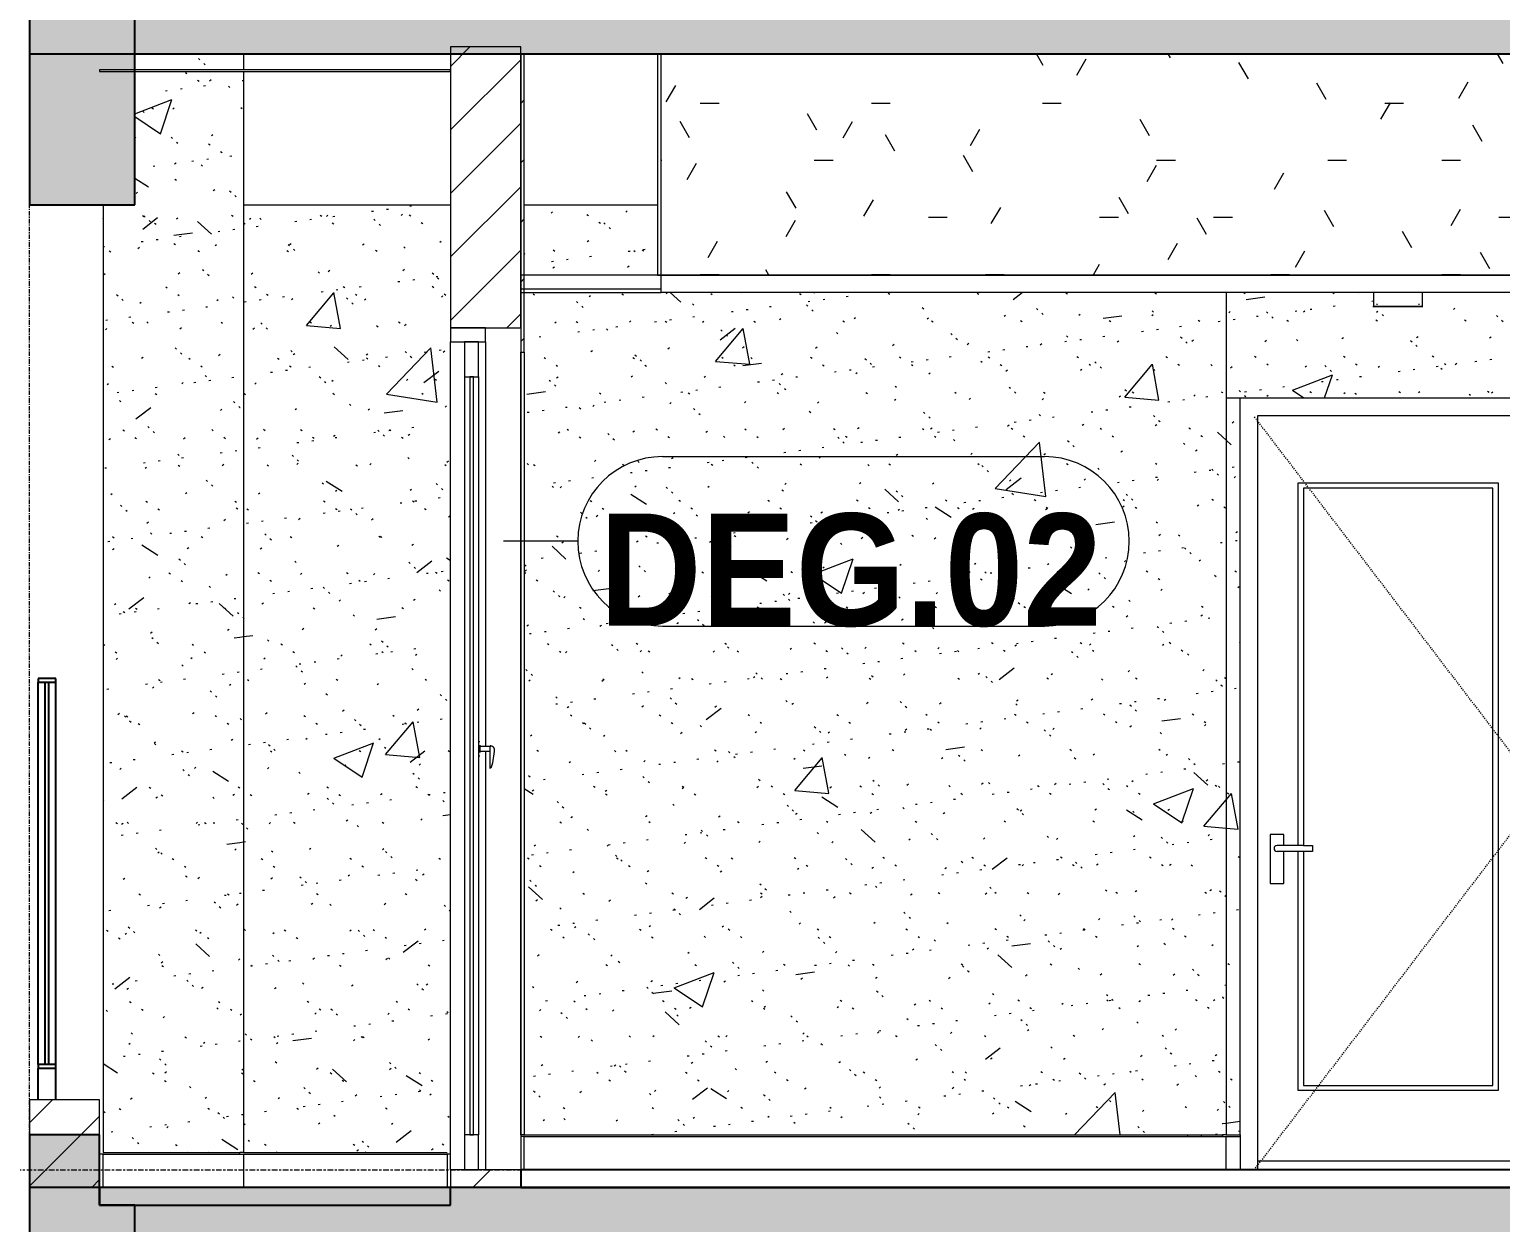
# Model space of a CAD drawing. Header units: millimetres. Extents: x 25061 to 259291, y -8723 to 35400.
# Drawn here: x 33653 to 37845, y 15650 to 19050 of the extents above; entities that cross this region are included whole.
import ezdxf

# ---------------------------------------------------------------- set-up
doc = ezdxf.new("R2010")
doc.units = ezdxf.units.MM
for name, pattern in [('Centre', [31.75, 6.35, -4.7625, 15.875, -4.7625]), ('Dash', [6.35, 3.175, -3.175]), ('Grid Line', [22.225, 12.7, -3.175, 3.175, -3.175])]:
    doc.linetypes.add(name, pattern=pattern)
for name, color, linetype, lineweight in [('0-1', 7, 'Continuous', 5), ('A-CLNG', 13, 'Continuous', 9), ('A-CLNG-1', 250, 'Continuous', 18), ('A-CLNG-2', 7, 'Continuous', 9), ('A-CLNG-PATT-2', 9, 'Continuous', 9), ('A-DETL-GENF-HDLN-1', 7, 'Dash', 9), ('A-DOOR', 31, 'Continuous', 9), ('A-DOOR-1', 7, 'Continuous', 9), ('A-DOOR-FRAM', 31, 'Continuous', 9), ('A-DOOR-GLAZ', 31, 'Continuous', 9), ('A-DOOR-IDEN', 31, 'Continuous', 9), ('A-FLOR-1', 10, 'Continuous', 25), ('A-FLOR-HRAL-1', 253, 'Continuous', 9), ('A-FLOR-LEVL-2', 51, 'Centre', 9), ('A-FLOR-PATT-1', 7, 'Continuous', 9), ('A-WALL', 113, 'Continuous', 9), ('A-WALL-1', 113, 'Continuous', 18), ('A-WALL-PATT-1', 7, 'Continuous', 9), ('A-WALL-PATT-2', 9, 'Continuous', 9), ('A-WALL-PATT-4', 111, 'Continuous', 9), ('E-LITE-EQPM', 33, 'Continuous', 9), ('E-LITE-EQPM-1', 7, 'Continuous', 9), ('I-WALL-1', 250, 'Continuous', 18), ('I-WALL-2', 7, 'Continuous', 9), ('S-BEAM-1', 12, 'Continuous', 5), ('S-BEAM-2', 10, 'Continuous', 25), ('S-BEAM-3', 7, 'Continuous', 9), ('S-COLS-1', 7, 'Continuous', 9), ('S-GRID-1', 1, 'Grid Line', 9)]:
    doc.layers.add(name, color=color, linetype=linetype, lineweight=lineweight)
doc.styles.add('Arial_B_1', font='arialbd.ttf', dxfattribs={"width": 0.9, "height": 320})
pattern_1 = [(50, (81080.3, 14125), (1165.978, -102.01), [121.92, -1341.12]), (355, (81080.3, 14125), (-225.554, 1222.763), [97.536, -1072.896]), (100.451, (81177.5, 14116.5), (940.433, 1120.746), [103.616, -1139.776]), (46.184, (81080.3, 14450.1), (1734.906, -269.074), [182.88, -2011.68]), (96.636, (81224.9, 14427.7), (1519.377, 1583.536), [155.424, -1709.665]), (351.184, (81080.3, 14450.1), (1519.39, 1583.52), [146.304, -1609.344]), (21, (81242.9, 14368.8), (970.332, -654.498), [121.92, -1341.12]), (326, (81242.9, 14368.8), (395.533, 1178.804), [97.536, -1072.896]), (71.451, (81323.7, 14314.3), (1365.87, 524.296), [103.616, -1139.776]), (37.5, (81080.3, 14125), (19.767, 541.1527), [53.645, -1006.246, 53.645, -1035.507, -1076.96]), (37.5, (81080.3, 14125), (19.767, 541.1527), [-2149.043, 53.645, -1023.315]), (7.5, (81080.3, 14125), (427.646, 641.156), [53.645, -567.334, 53.645, -981.862, -410.464]), (7.5, (81080.3, 14125), (427.646, 641.156), [-1656.486, 53.645, -356.819]), (327.5, (80717.8, 14125), (867.782, -36.665), [53.645, -352.755, 53.645, -1214.323, -1682.496]), (327.5, (80717.8, 14125), (867.782, -36.665), [-1674.368, 53.645, -1628.851]), (317.5, (80555.2, 14125), (948.028, 162.731), [53.645, -474.675, 53.645, -788.416, -1194.816]), (317.5, (80555.2, 14125), (948.028, 162.731), [-1370.38, 53.645, -1141.17])]
pattern_2 = [(37.5, (81080.3, 14125), (-5.1206, 156.61216), [5.364, -118.181, 5.364, -132.812, -132.08]), (37.5, (81080.3, 14125), (-5.1206, 156.61216), [-261.722, 5.364, -126.716]), (7.5, (81080.3, 14125), (143.847, 229.3842), [5.364, -61.285, 5.364, -105.989, -42.672]), (7.5, (81080.3, 14125), (143.847, 229.3842), [-178.003, 5.364, -37.308]), (327.5, (80980.33, 14125), (253.11758, 0.46008), [5.364, -35.276, 5.364, -140.94, -191.008]), (327.5, (80980.33, 14125), (253.11758, 0.46008), [-186.944, 5.364, -185.644]), (317.5, (80980.33, 14125), (244.3381, 71.3376), [5.364, -14.956, 5.364, -90.546, -109.728]), (317.5, (80980.33, 14125), (244.3381, 71.3376), [-116.23, 5.364, -104.364])]
pattern_3 = [(45, (81080.3, 14125), (-90.50967, 90.50967), [])]

# ---------------------------------------------------------------- blocks, each defined once
blk = doc.blocks.new('NCV_TKTC_KET CAU_rvt-1-TKCS_MẶT CẮT 1')
at = {"layer": 'A-FLOR-PATT-1'}
h = blk.add_hatch(color=256, dxfattribs=at)
h.paths.add_polyline_path([(127252.4, 18980), (127252.4, 19150), (118852.4, 19150), (118852.4, 18980), (126740, 18980)])
h.paths.add_polyline_path([(33652.6, 18980), (42052.6, 18980), (42052.6, 19150), (33652.6, 19150)])
h.paths.add_polyline_path([(114352.4, 18980), (114352.4, 19150), (105952.4, 19150), (105952.4, 18980), (113942, 18980)])
h.paths.add_polyline_path([(46552.6, 18980), (54952.6, 18980), (54952.6, 19150), (46552.6, 19150)])
h = blk.add_hatch(color=256, dxfattribs=at)
h.paths.add_polyline_path([(127252.4, 15580), (127252.4, 15750), (118852.4, 15750), (118852.4, 15580), (126740, 15580)])
h.paths.add_polyline_path([(33652.6, 15580), (42052.6, 15580), (42052.6, 15750), (33652.6, 15750)])
h.paths.add_polyline_path([(114352.4, 15580), (114352.4, 15750), (105952.4, 15750), (105952.4, 15580), (113942, 15580)])
h.paths.add_polyline_path([(46552.6, 15580), (54952.6, 15580), (54952.6, 15750), (46552.6, 15750)])
at = {"layer": 'S-BEAM-1'}
for points in [[(33952.6, 18550), (33952.6, 19100), (33652.6, 19100), (33652.6, 18550)], [(33852.6, 15700), (33852.6, 15900), (33652.6, 15900), (33652.6, 15700)], [(33952.6, 15150), (33952.6, 15700), (33652.6, 15700), (33652.6, 15150)]]:
    blk.add_hatch(color=256, dxfattribs=at).paths.add_polyline_path(points)
at = {"layer": 'A-FLOR-1'}
for p, q in [((33652.6, 19150), (33652.6, 18980)), ((33652.6, 18980), (42052.6, 18980)), ((42052.6, 15750), (33652.6, 15750)), ((33652.6, 15750), (33652.6, 15580))]:
    blk.add_line(p, q, dxfattribs=at)
at = {"layer": 'S-BEAM-2'}
for p, q in [((33652.6, 19100), (33652.6, 18550)), ((33952.6, 18550), (33952.6, 19100)), ((33652.6, 18550), (33952.6, 18550)), ((33852.6, 15900), (33652.6, 15900)), ((33652.6, 15900), (33652.6, 15700)), ((33852.6, 15700), (33852.6, 15900)), ((33652.6, 15700), (33652.6, 15150)), ((33952.6, 15700), (33852.6, 15700)), ((33952.6, 15150), (33952.6, 15700))]:
    blk.add_line(p, q, dxfattribs=at)
at = {"layer": 'S-BEAM-3'}
for p, q in [((34262.6, 18550), (34852.6, 18550)), ((35062.6, 18550), (35442.4, 18550))]:
    blk.add_line(p, q, dxfattribs=at)
at = {"layer": 'S-COLS-1'}
blk.add_line((34252.6, 15845), (34252.6, 15850), dxfattribs=at)
blk = doc.blocks.new('DOOR_CW_01 CANH MO-PANEL KINH - DIW_01-900x2200-CỬA GỖ VÂN LAMINATE-553393-TKCS_MẶT CẮT 1')
at = {"layer": 'A-DOOR-1'}
for p, q in [((37062.564287, 7800), (37172.564287, 7800)), ((36952.564287, 5700), (36952.564287, 5695)), ((36952.564287, 5700), (36952.564287, 5695)), ((36952.564287, 5700), (36952.564287, 5695)), ((36992.564287, 5695), (36992.564287, 5700)), ((37052.564287, 5695), (37052.564287, 5700)), ((37052.564287, 5695), (37052.564287, 5700)), ((37052.564287, 5700), (37052.564287, 5695))]:
    blk.add_line(p, q, dxfattribs=at)
blk = doc.blocks.new('LIC_09 - ĐÈN LED DOWNLIGHT ÂM TRẦN_ P_9W - 6000K - LIC_09 - ĐÈN LED DOWNLIGHT ÂM TRẦN_ P_9W_ ÁNH SÁNG TRẮNG 6000K-513702-TKCS_MẶT CẮT 1')
at = {"layer": 'E-LITE-EQPM-1'}
for p, q in [((37482.2, 8100), (37482.2, 8060)), ((37622.2, 8060), (37622.2, 8100)), ((37480.9, 8060), (37623.5, 8060)), ((37552.2, 8060), (37482.2, 8060)), ((37492.2, 8068), (37492.2, 8065)), ((37622.2, 8060), (37552.2, 8060)), ((37612.2, 8065), (37612.2, 8068))]:
    blk.add_line(p, q, dxfattribs=at)
blk = doc.blocks.new('DOOR_CW_01 CANH MO-PANEL KINH - DIG_01-900x2200-CỬA NHÔM KÍNH-901215-TKCS_MẶT CẮT 1')
at = {"layer": 'A-DETL-GENF-HDLN-1'}
for p, q in [((37962.6, 6673.5), (37142.6, 7747)), ((37142.6, 5600), (37962.6, 6673.5))]:
    blk.add_line(p, q, dxfattribs=at)
at = {"layer": 'A-DOOR-1'}
for p, q in [((37152.6, 5600), (37152.6, 7750)), ((37152.6, 7750), (37952.6, 7750)), ((37952.6, 7750), (37952.6, 5600)), ((37267.6, 6524.5), (37267.6, 7558)), ((37267.6, 7558), (37837.6, 7558)), ((37837.6, 7558), (37837.6, 5826)), ((37822.6, 7543), (37282.6, 7543)), ((37282.6, 7543), (37282.6, 6524.5)), ((37822.6, 5841), (37822.6, 7543)), ((37227.3, 6556), (37187.8, 6556)), ((37187.8, 6556), (37187.8, 6416)), ((37227.3, 6524.5), (37227.3, 6556)), ((37282.6, 6524.5), (37207.6, 6524.5)), ((37282.6, 6507.5), (37207.6, 6507.5)), ((37227.3, 6416), (37227.3, 6507.5)), ((37267.6, 5826), (37267.6, 6507.5)), ((37282.6, 6524.5), (37308.4, 6524.5)), ((37282.6, 6507.5), (37282.6, 5841)), ((37308.4, 6507.5), (37282.6, 6507.5)), ((37308.4, 6524.5), (37308.4, 6507.5)), ((37187.8, 6416), (37227.3, 6416)), ((37282.6, 5841), (37822.6, 5841)), ((37837.6, 5826), (37267.6, 5826)), ((37102.6, 5700), (37102.6, 5695)), ((38002.6, 5695), (38002.6, 5700)), ((37152.6, 5626), (37952.6, 5626))]:
    blk.add_line(p, q, dxfattribs=at)
for start, end in [(90, 180), (180, 270)]:
    blk.add_arc((37207.6, 6516), 8.5, start, end, dxfattribs=at)
blk = doc.blocks.new('Railing - Railing-951418-TKCS_MẶT CẮT 1')
at = {"layer": 'A-FLOR-HRAL-1'}
for p, q in [((33862.564287, 15845), (33852.564287, 15845)), ((33852.564287, 15845), (33852.564287, 15750)), ((33862.564287, 15750), (33862.564287, 15845)), ((33862.564287, 15845), (34262.564287, 15845)), ((34262.564287, 15845), (34842.564287, 15845)), ((34262.564287, 15845), (34262.564287, 15750)), ((34852.564287, 15845), (34842.564287, 15845)), ((34842.564287, 15845), (34842.564287, 15750)), ((33852.564287, 15750), (33862.564287, 15750))]:
    blk.add_line(p, q, dxfattribs=at)
blk = doc.blocks.new('Railing - Railing-V34-TKCS_MẶT CẮT 1')
at = {"layer": 'A-FLOR-HRAL-1'}
for p, q in [((37062.564287, 12495), (37102.564287, 12495)), ((37062.564287, 12400), (37062.564287, 12495)), ((37102.564287, 12495), (37102.564287, 12400))]:
    blk.add_line(p, q, dxfattribs=at)
blk = doc.blocks.new('Railing - Railing-V35-TKCS_MẶT CẮT 1')
at = {"layer": 'A-FLOR-HRAL-1'}
for p, q in [((35062.6, 12495), (35052.6, 12495)), ((35062.6, 12495), (37062.2, 12495)), ((35062.6, 12400), (35062.6, 12495)), ((37062.2, 12495), (37062.2, 12400))]:
    blk.add_line(p, q, dxfattribs=at)
blk = doc.blocks.new('CL_01-VÁCH DỰNG THẠCH CAO CĂN HỘ LOẠI 1-5A5 - CL_01-VÁCH DỰNG THẠCH CAO CĂN HỘ LOẠI 1A-5-V107-TKCS_MẶT CẮT 1')
at = {"layer": 'A-CLNG-PATT-2'}
h = blk.add_hatch(dxfattribs=at)
h.set_pattern_fill('FP_1', color=256, style=0, pattern_type=2)
h.set_pattern_definition([(0, (81080.3, 14125), (650.24, 162.56), [53.645, -434.035, 53.645, -434.035, -2600.96]), (0, (81080.3, 14125), (650.24, 162.56), [-975.36, 53.645, -921.715, 53.645, -434.035, -1137.92]), (0, (81080.3, 14125), (650.24, 162.56), [-2438.4, 53.645, -271.475, 53.645, -759.155]), (120, (81324.14, 14206.28), (-465.9011, 481.84436), [53.645, -434.035, 53.645, -3034.995]), (120, (81324.14, 14206.28), (-465.9011, 481.84436), [-541.325, -434.035, 53.645, -921.715, -1625.6]), (120, (81324.14, 14206.28), (-465.9011, 481.84436), [-1950.72, 53.645, -434.035, 53.645, -1084.275]), (120, (81324.14, 14206.28), (-465.9011, 481.84436), [-2492.045, -271.475, 53.645, -759.155]), (240, (81405.42, 14531.4), (-184.3389, -644.40436), [53.645, -434.035, 53.645, -3034.995]), (240, (81405.42, 14531.4), (-184.3389, -644.40436), [-541.325, -434.035, 53.645, -921.715, -1625.6]), (240, (81405.42, 14531.4), (-184.3389, -644.40436), [-1950.72, 53.645, -434.035, 53.645, -1084.275]), (240, (81405.42, 14531.4), (-184.3389, -644.40436), [-2492.045, -271.475, 53.645, -759.155])])
h.paths.add_polyline_path([(35452.4, 18350), (41052.6, 18350), (41052.6, 18980), (38252.6, 18980), (38252.6, 18550), (37952.6, 18550), (37952.6, 18980), (35452.4, 18980)])
at = {"layer": 'A-CLNG-1'}
for p, q in [((35452.4, 18980), (35442.4, 18980)), ((35442.4, 18980), (35442.4, 18350)), ((35452.4, 18350), (35452.4, 18980)), ((35442.4, 18350), (35452.4, 18350))]:
    blk.add_line(p, q, dxfattribs=at)
at = {"layer": 'A-CLNG-2'}
blk.add_line((41052.6, 18350), (35452.6, 18350), dxfattribs=at)
blk = doc.blocks.new('NCV_TKTC_TANG 5_rvt-1-TKCS_MẶT CẮT 1')
at = {"layer": 'A-WALL-PATT-1'}
h = blk.add_hatch(dxfattribs=at)
h.set_pattern_fill('FP_3', color=256, style=0, pattern_type=2)
h.set_pattern_definition([(45, (81080.3, 14125), (-84.8528, 84.8528), [])])
h.paths.add_polyline_path([(35062.6, 18130), (35062.6, 18980), (35052.6, 18980), (35052.6, 18130)])
at = {"layer": 'A-WALL-PATT-2'}
h = blk.add_hatch(dxfattribs=at)
h.set_pattern_fill('FP_4', color=256, style=0, pattern_type=2)
h.set_pattern_definition(pattern_1)
h.paths.add_polyline_path([(34252.6, 15850), (34252.6, 18930), (33952.6, 18930), (33952.6, 18550), (33862.6, 18550), (33862.6, 15850), (33955, 15850)])
h.paths.add_polyline_path([(33955, 18935), (34252.6, 18935), (34252.6, 18980), (33952.6, 18980), (33952.6, 18935)])
h = blk.add_hatch(dxfattribs=at)
h.set_pattern_fill('FP_5', color=256, style=0, pattern_type=2)
h.set_pattern_definition(pattern_2)
h.paths.add_polyline_path([(34252.6, 15850), (34252.6, 18930), (33952.6, 18930), (33952.6, 18550), (33862.6, 18550), (33862.6, 15850), (33955, 15850)])
h.paths.add_polyline_path([(33955, 18935), (34252.6, 18935), (34252.6, 18980), (33952.6, 18980), (33952.6, 18935)])
h = blk.add_hatch(dxfattribs=at)
h.set_pattern_fill('FP_4', color=256, style=0, pattern_type=2)
h.set_pattern_definition(pattern_1)
h.paths.add_polyline_path([(34252.6, 15850), (34262.6, 15850), (34262.6, 18930), (34252.6, 18930), (34252.6, 17049.2)])
h.paths.add_polyline_path([(34252.6, 18935), (34262.6, 18935), (34262.6, 18980), (34252.6, 18980)])
h = blk.add_hatch(dxfattribs=at)
h.set_pattern_fill('FP_5', color=256, style=0, pattern_type=2)
h.set_pattern_definition(pattern_2)
h.paths.add_polyline_path([(34252.6, 15850), (34262.6, 15850), (34262.6, 18930), (34252.6, 18930), (34252.6, 17049.2)])
h.paths.add_polyline_path([(34252.6, 18935), (34262.6, 18935), (34262.6, 18980), (34252.6, 18980)])
h = blk.add_hatch(dxfattribs=at)
h.set_pattern_fill('FP_4', color=256, style=0, pattern_type=2)
h.set_pattern_definition(pattern_1)
h.paths.add_polyline_path([(34754.8, 15850), (34852.6, 15850), (34851.2, 18550), (34262.6, 18550), (34262.6, 15850)])
h = blk.add_hatch(dxfattribs=at)
h.set_pattern_fill('FP_5', color=256, style=0, pattern_type=2)
h.set_pattern_definition(pattern_2)
h.paths.add_polyline_path([(34754.8, 15850), (34852.6, 15850), (34851.2, 18550), (34262.6, 18550), (34262.6, 15850)])
h = blk.add_hatch(dxfattribs=at)
h.set_pattern_fill('FP_4', color=256, style=0, pattern_type=2)
h.set_pattern_definition(pattern_1)
h.paths.add_polyline_path([(35554.7, 15900), (37052.6, 15900), (37052.6, 18300), (35062.6, 18300), (35062.6, 15900)])
h.paths.add_polyline_path([(35442.4, 18350), (35442.4, 18550), (35062.6, 18550), (35062.6, 18350)])
h = blk.add_hatch(dxfattribs=at)
h.set_pattern_fill('FP_5', color=256, style=0, pattern_type=2)
h.set_pattern_definition(pattern_2)
h.paths.add_polyline_path([(35554.7, 15900), (37052.6, 15900), (37052.6, 18300), (35062.6, 18300), (35062.6, 15900)])
h.paths.add_polyline_path([(35442.4, 18350), (35442.4, 18550), (35062.6, 18550), (35062.6, 18350)])
h = blk.add_hatch(dxfattribs=at)
h.set_pattern_fill('FP_4', color=256, style=0, pattern_type=2)
h.set_pattern_definition(pattern_1)
h.paths.add_polyline_path([(37062.6, 15900), (37062.6, 18300), (37052.6, 18300), (37052.6, 15900)])
h = blk.add_hatch(dxfattribs=at)
h.set_pattern_fill('FP_5', color=256, style=0, pattern_type=2)
h.set_pattern_definition(pattern_2)
h.paths.add_polyline_path([(37062.6, 15900), (37062.6, 18300), (37052.6, 18300), (37052.6, 15900)])
h = blk.add_hatch(dxfattribs=at)
h.set_pattern_fill('FP_4', color=256, style=0, pattern_type=2)
h.set_pattern_definition(pattern_1)
h.paths.add_polyline_path([(37102.6, 15900), (37102.6, 18000), (38002.6, 18000), (38002.6, 15900), (38042.6, 15900), (38042.6, 18300), (37622.2, 18300), (37622.2, 18260), (37482.2, 18260), (37482.2, 18300), (37062.6, 18300), (37062.6, 15900)])
h = blk.add_hatch(dxfattribs=at)
h.set_pattern_fill('FP_5', color=256, style=0, pattern_type=2)
h.set_pattern_definition(pattern_2)
h.paths.add_polyline_path([(37102.6, 15900), (37102.6, 18000), (38002.6, 18000), (38002.6, 15900), (38042.6, 15900), (38042.6, 18300), (37622.2, 18300), (37622.2, 18260), (37482.2, 18260), (37482.2, 18300), (37062.6, 18300), (37062.6, 15900)])
at = {"layer": 'A-CLNG-1'}
for p, q in [((34852.6, 18935), (33852.6, 18935)), ((33852.6, 18935), (33852.6, 18930)), ((33852.6, 18930), (34852.6, 18930)), ((34852.6, 18930), (34852.6, 18935)), ((35452.6, 18350), (35052.6, 18350)), ((35052.6, 18350), (35052.6, 18300)), ((35452.6, 18300), (35452.6, 18350)), ((35052.6, 18300), (35452.6, 18300))]:
    blk.add_line(p, q, dxfattribs=at)
at = {"layer": 'A-CLNG-2'}
for p, q in [((35452.6, 18350), (41052.6, 18350)), ((35452.6, 18310), (35052.6, 18310)), ((41052.6, 18300), (35452.6, 18300))]:
    blk.add_line(p, q, dxfattribs=at)
at = {"layer": 'A-FLOR-1'}
for p, q in [((41852.6, 15800), (35052.6, 15800)), ((35052.6, 15800), (35052.6, 15750)), ((34852.6, 15750), (33852.6, 15750)), ((33852.6, 15750), (33852.6, 15700)), ((34852.6, 15700), (34852.6, 15750)), ((35052.6, 15750), (41852.6, 15750)), ((33852.6, 15700), (34852.6, 15700))]:
    blk.add_line(p, q, dxfattribs=at)
at = {"layer": 'I-WALL-1'}
for p, q in [((35052.6, 18980), (35052.6, 18130)), ((35062.6, 18980), (35052.6, 18980)), ((35062.6, 18130), (35062.6, 18980)), ((35052.6, 18130), (35062.6, 18130))]:
    blk.add_line(p, q, dxfattribs=at)
at = {"layer": 'I-WALL-2'}
for p, q in [((34262.6, 18980), (34262.6, 18935)), ((34262.6, 18930), (34262.6, 15850)), ((33862.6, 18550), (33862.6, 15850)), ((37062.6, 18300), (37062.6, 15900)), ((35052.6, 15900), (35052.6, 18130)), ((35062.6, 18130), (35062.6, 15900)), ((37102.6, 15900), (37102.6, 18000)), ((37102.6, 18000), (38002.6, 18000)), ((35062.6, 15900), (35052.6, 15900)), ((35062.6, 15900), (37052.6, 15900)), ((37062.6, 15900), (37052.6, 15900)), ((37062.6, 15900), (37102.6, 15900)), ((33862.6, 15850), (34252.6, 15850)), ((34262.6, 15850), (34252.6, 15850)), ((34262.6, 15850), (34842.6, 15850))]:
    blk.add_line(p, q, dxfattribs=at)
at = {"layer": ''}
for name, p in [('Railing - Railing-V35-TKCS_MẶT CẮT 1', (0, 3400)), ('Railing - Railing-V34-TKCS_MẶT CẮT 1', (0, 3400)), ('Railing - Railing-951418-TKCS_MẶT CẮT 1', (0, 0))]:
    blk.add_blockref(name, p, dxfattribs=at)
at = {"layer": 'A-CLNG'}
blk.add_blockref('CL_01-VÁCH DỰNG THẠCH CAO CĂN HỘ LOẠI 1-5A5 - CL_01-VÁCH DỰNG THẠCH CAO CĂN HỘ LOẠI 1A-5-V107-TKCS_MẶT CẮT 1', (0, 0), dxfattribs=at)
at = {"layer": 'A-DOOR'}
for name in ['DOOR_CW_01 CANH MO-PANEL KINH - DIW_01-900x2200-CỬA GỖ VÂN LAMINATE-553393-TKCS_MẶT CẮT 1', 'DOOR_CW_01 CANH MO-PANEL KINH - DIG_01-900x2200-CỬA NHÔM KÍNH-901215-TKCS_MẶT CẮT 1']:
    blk.add_blockref(name, (0, 10200), dxfattribs=at)
at = {"layer": 'E-LITE-EQPM'}
blk.add_blockref('LIC_09 - ĐÈN LED DOWNLIGHT ÂM TRẦN_ P_9W - 6000K - LIC_09 - ĐÈN LED DOWNLIGHT ÂM TRẦN_ P_9W_ ÁNH SÁNG TRẮNG 6000K-513702-TKCS_MẶT CẮT 1', (0, 10200), dxfattribs=at)
blk = doc.blocks.new('Railing - 50 x 10mm-1251311-TKCS_MẶT CẮT 1')
at = {"layer": ''}
for p, q in [((33677.564287, 2500), (33677.564287, 3590)), ((33727.564287, 2500), (33727.564287, 3590)), ((33677.564287, 2400), (33677.564287, 2490)), ((33727.564287, 2400), (33727.564287, 2490))]:
    blk.add_line(p, q, dxfattribs=at)
blk = doc.blocks.new('Railing - 10mm-1251313-TKCS_MẶT CẮT 1')
at = {"layer": ''}
for p, q in [((33697.564287, 2500), (33697.564287, 3590)), ((33707.564287, 2500), (33707.564287, 3590))]:
    blk.add_line(p, q, dxfattribs=at)
blk = doc.blocks.new('Railing - Railing-3262578-TKCS_MẶT CẮT 1')
at = {"layer": ''}
for p, q in [((33727.564287, 17200), (33677.564287, 17200)), ((33677.564287, 17200), (33677.564287, 17190)), ((33677.564287, 17190), (33727.564287, 17190)), ((33727.564287, 17190), (33727.564287, 17200)), ((33727.564287, 16100), (33677.564287, 16100)), ((33677.564287, 16100), (33677.564287, 16090)), ((33727.564287, 16090), (33727.564287, 16100)), ((33677.564287, 16090), (33727.564287, 16090))]:
    blk.add_line(p, q, dxfattribs=at)
for name in ['Railing - 50 x 10mm-1251311-TKCS_MẶT CẮT 1', 'Railing - 10mm-1251313-TKCS_MẶT CẮT 1']:
    blk.add_blockref(name, (0, 13600))
blk = doc.blocks.new('DEG_02-DEG_03 - DEG_02-2500x2400mm-CỬA ĐI 02 CÁNH TRƯỢT-V56-TKCS_MẶT CẮT 1')
at = {"layer": 'A-DOOR'}
for p, q in [((34932.6, 7960), (34892.6, 7960)), ((34892.6, 7960), (34892.6, 7860)), ((34932.6, 7860), (34932.6, 7960)), ((34892.6, 7860), (34932.6, 7860)), ((34892.6, 7860), (34892.6, 5700)), ((34932.6, 7860), (34932.6, 5700)), ((34935.6, 6820), (34932.6, 6820)), ((34935.6, 6810), (34935.6, 6800)), ((34965.6, 6807), (34935.6, 6807)), ((34935.6, 6800), (34935.6, 6790)), ((34935.6, 6793), (34965.6, 6793)), ((34965.6, 6799.2), (34965.6, 6808.7)), ((34965.6, 6808.7), (34965.6, 6807.4)), ((34965.6, 6806.8), (34965.6, 6806.1)), ((34965.6, 6745.2), (34965.6, 6799.2)), ((34932.6, 6780), (34935.6, 6780)), ((34965.6, 6743.7), (34965.6, 6745.2)), ((34965.6, 6745.2), (34965.6, 6743.7)), ((34932.6, 5700), (34892.6, 5700)), ((34892.6, 5700), (34892.6, 5600)), ((34932.6, 5600), (34932.6, 5700)), ((34892.6, 5600), (34932.6, 5600))]:
    blk.add_line(p, q, dxfattribs=at)
at = {"layer": 'A-DOOR', "flags": 128}
for points in [[(34965.6, 6808.7), (34965.6, 6808.7), (34965.7, 6808.7), (34965.7, 6808.7), (34965.8, 6808.7), (34965.9, 6808.7), (34965.9, 6808.7), (34966, 6808.7), (34966, 6808.7), (34966.1, 6808.7), (34966.1, 6808.7), (34966.2, 6808.7), (34966.3, 6808.7), (34966.3, 6808.7), (34966.4, 6808.7), (34966.4, 6808.7), (34966.5, 6808.7), (34966.5, 6808.7), (34966.6, 6808.7), (34966.6, 6808.7), (34966.6, 6808.7), (34966.7, 6808.7), (34966.7, 6808.7), (34966.8, 6808.7), (34966.8, 6808.7), (34966.8, 6808.7), (34966.9, 6808.7), (34966.9, 6808.7), (34966.9, 6808.7), (34966.9, 6808.7), (34967, 6808.7), (34967, 6808.7), (34967, 6808.7), (34967, 6808.7), (34967, 6808.7), (34967, 6808.7), (34967.1, 6808.7), (34967.1, 6808.7), (34967.1, 6808.7)], [(34967.1, 6808.7), (34967.1, 6808.7), (34967, 6808.7), (34967, 6808.7), (34967, 6808.7), (34967, 6808.7), (34967, 6808.7), (34967, 6808.7), (34966.9, 6808.7), (34966.9, 6808.7), (34966.9, 6808.7), (34966.9, 6808.7), (34966.8, 6808.7), (34966.8, 6808.7), (34966.8, 6808.7), (34966.7, 6808.7), (34966.7, 6808.7), (34966.7, 6808.7), (34966.6, 6808.7), (34966.6, 6808.7), (34966.5, 6808.7), (34966.5, 6808.7), (34966.4, 6808.7), (34966.4, 6808.7), (34966.3, 6808.7), (34966.3, 6808.7), (34966.2, 6808.7), (34966.2, 6808.7), (34966.1, 6808.7), (34966.1, 6808.7), (34966, 6808.7), (34965.9, 6808.7), (34965.9, 6808.7), (34965.8, 6808.7), (34965.8, 6808.7), (34965.7, 6808.7), (34965.6, 6808.7), (34965.6, 6808.7), (34965.6, 6808.7)], [(34967.1, 6808.7), (34967.4, 6808.7), (34967.8, 6808.6), (34968.2, 6808.6), (34968.6, 6808.5), (34968.9, 6808.5), (34969.3, 6808.4), (34969.7, 6808.3), (34970, 6808.2), (34970.4, 6808.1), (34970.7, 6807.9), (34971.1, 6807.8), (34971.4, 6807.6), (34971.8, 6807.4), (34972.1, 6807.2), (34972.4, 6807), (34972.7, 6806.8), (34973, 6806.6), (34973.3, 6806.3), (34973.6, 6806.1), (34973.8, 6805.8), (34974.1, 6805.5), (34974.3, 6805.2), (34974.6, 6804.9), (34974.8, 6804.6), (34975, 6804.3), (34975.2, 6804), (34975.4, 6803.7), (34975.6, 6803.3), (34975.7, 6803), (34975.9, 6802.6), (34976, 6802.3), (34976.1, 6801.9), (34976.2, 6801.6), (34976.3, 6801.2), (34976.4, 6800.8), (34976.4, 6800.4), (34976.5, 6800.1), (34976.5, 6799.7), (34976.5, 6799.3), (34976.5, 6799.2)], [(34976.5, 6799.2), (34976.4, 6792.6), (34976, 6786), (34975.3, 6779.5), (34974.4, 6773), (34973.2, 6766.5), (34971.8, 6760.1), (34970.1, 6753.7), (34968.2, 6747.4), (34967.4, 6745.2)]]:
    blk.add_lwpolyline(points, dxfattribs=at)
at = {"layer": 'A-DOOR-FRAM'}
for p, q in [((34952.6, 8000), (34852.6, 8000)), ((34852.6, 8000), (34852.6, 7960)), ((34952.6, 7960), (34952.6, 8000)), ((34852.6, 7960), (34952.6, 7960)), ((34852.6, 5600), (34852.6, 7960)), ((34952.6, 7960), (34952.6, 6806.8)), ((34952.6, 6793.5), (34952.6, 5600))]:
    blk.add_line(p, q, dxfattribs=at)
at = {"layer": 'A-DOOR-GLAZ'}
for p, q in [((34917.6, 7860), (34907.6, 7860)), ((34907.6, 7860), (34907.6, 5700)), ((34917.6, 5700), (34917.6, 7860)), ((34907.6, 5700), (34917.6, 5700))]:
    blk.add_line(p, q, dxfattribs=at)
blk = doc.blocks.new('STN_Door Tag - STN_Door Tag-1788670-TKCS_MẶT CẮT 1')
at = {"layer": 'A-DOOR-IDEN'}
for p, q in [((37398.9, 27404.1), (38487, 27404.1)), ((37398.9, 26921.1), (38487, 26921.1))]:
    blk.add_line(p, q, dxfattribs=at)
for centre, start, end in [((37398.9, 27162.6), 90, 270), ((38487, 27162.6), 270, 90)]:
    blk.add_arc(centre, 241.5, start, end, dxfattribs=at)

msp = doc.modelspace()

# ---------------------------------------------------------------- hatches: boundary and pattern name
at = {"layer": 'A-WALL-PATT-4'}
h = msp.add_hatch(dxfattribs=at)
h.set_pattern_fill('FP_8', color=256, style=0, pattern_type=2)
h.set_pattern_definition(pattern_3)
h.paths.add_polyline_path([(34852.6, 15750), (35052.6, 15750), (35052.6, 15800), (34852.6, 15800)])
h.paths.add_polyline_path([(35052.6, 18200), (35052.6, 19000), (34852.6, 19000), (34852.6, 18200)])
h = msp.add_hatch(dxfattribs=at)
h.set_pattern_fill('FP_8', color=256, style=0, pattern_type=2)
h.set_pattern_definition(pattern_3)
h.paths.add_polyline_path([(33852.6, 15750), (33852.6, 16000), (33652.6, 16000), (33652.6, 15750)])

# ---------------------------------------------------------------- linework, layer by layer
at = {"layer": 'A-DOOR-IDEN'}
msp.add_line((35003.4, 17593), (35215.2, 17593), dxfattribs=at)
at = {"layer": 'A-FLOR-LEVL-2'}
msp.add_line((25061.1, 15800), (134152.6, 15800), dxfattribs=at)
at = {"layer": 'A-WALL'}
msp.add_line((35052.6, 18130), (35052.6, 15800), dxfattribs=at)
at = {"layer": 'A-WALL-1'}
for p, q in [((35052.6, 19000), (34852.6, 19000)), ((34852.6, 19000), (34852.6, 18200)), ((35052.6, 18200), (35052.6, 19000)), ((34852.6, 18200), (35052.6, 18200)), ((33852.6, 16000), (33652.6, 16000)), ((33652.6, 16000), (33652.6, 15750)), ((33852.6, 15750), (33852.6, 16000)), ((35052.6, 15800), (34852.6, 15800)), ((34852.6, 15800), (34852.6, 15750)), ((35052.6, 15750), (35052.6, 15800)), ((33652.6, 15750), (33852.6, 15750)), ((34852.6, 15750), (35052.6, 15750))]:
    msp.add_line(p, q, dxfattribs=at)
at = {"layer": 'S-GRID-1'}
msp.add_line((33652.6, -3283.1), (33652.6, 30285.9), dxfattribs=at)

# ---------------------------------------------------------------- block references
at = {"layer": ''}
msp.add_blockref('Railing - Railing-3262578-TKCS_MẶT CẮT 1', (0, 0), dxfattribs=at)
at = {"layer": '0-1'}
for name in ['NCV_TKTC_KET CAU_rvt-1-TKCS_MẶT CẮT 1', 'NCV_TKTC_TANG 5_rvt-1-TKCS_MẶT CẮT 1']:
    msp.add_blockref(name, (0, 0), dxfattribs=at)
at = {"layer": 'A-DOOR'}
msp.add_blockref('DEG_02-DEG_03 - DEG_02-2500x2400mm-CỬA ĐI 02 CÁNH TRƯỢT-V56-TKCS_MẶT CẮT 1', (0, 10200), dxfattribs=at)
at = {"layer": 'A-DOOR-IDEN'}
msp.add_blockref('STN_Door Tag - STN_Door Tag-1788670-TKCS_MẶT CẮT 1', (-1942.2, -9571.3), dxfattribs=at)

# ---------------------------------------------------------------- texts
at = {"layer": 'A-DOOR-IDEN', "insert": (35992.7, 17508.3), "char_height": 320, "width": 1467.36, "attachment_point": 5, "line_spacing_factor": 0.936439, "style": 'Arial_B_1'}
msp.add_mtext('\\pt7.2,14.4,21.6,28.8,36,43.2,50.4,57.6,64.8,72,79.2,86.4,93.6,100.8,108,115.2,122.4,129.6,136.8,144,151.2,158.4,165.6,172.8,180,187.2,194.4,201.6,208.8,216,223.2,230.4;DEG.02', dxfattribs=at)

doc.saveas('drawing.dxf')
